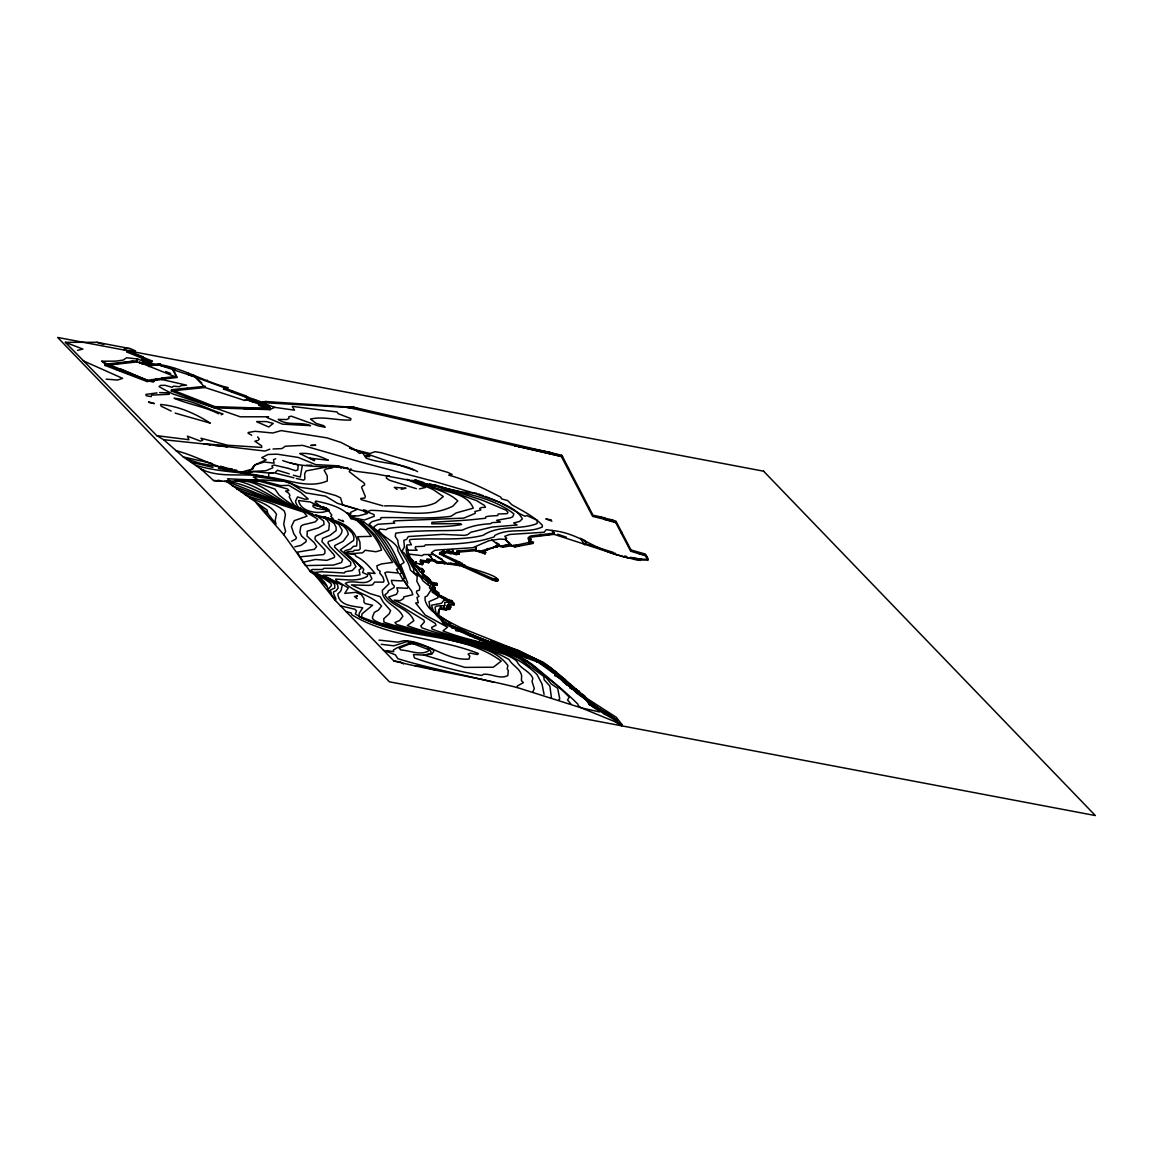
<?xml version="1.0" encoding="UTF-8"?>
<svg xmlns="http://www.w3.org/2000/svg" width="1153" height="1153" viewBox="0 0 1153 1153"><rect width="100%" height="100%" fill="white"/><g stroke="black" fill="none" stroke-linecap="round" stroke-linejoin="round"><path stroke-width="1.5" d="M137.495 360.687L105.413 364.204L105.082 365.429L137.164 361.912L137.51 358.958L126.599 357.761L123.227 360.053L116.021 361.12L101.752 361.235L105.413 364.204L148.103 380.764L153.392 382.104L155.223 379.294L159.085 378.847L186.57 385.188L181.223 385.606L179.493 386.716L173.498 386.183L171.999 387.322L165.167 385.304L160.584 385.39L159.056 386.586A112.331 23.348 14.8 0 0 172.864 393.922L214.631 407.859L269.427 409.632L270.335 408.393L270.018 409.618L269.672 408.364L244.032 408.811M268.606 476.535L268.793 473.249L272.843 472.946M441.152 607.79L439.999 607.79L438.875 609.966L438.111 612.791L439.106 613.857L437.391 615.846L445.851 623.038L467.282 633.083L524.471 655.437L546.234 665.411L555.53 674.073L561.093 676.494L593.146 705.722L615.255 718.895L614.722 720.755L615.875 722.153L621.712 725.828L622.029 724.603L581.285 707.87L517.337 687.577L517.409 685.949L523.347 682.648L521.401 680.558L521.646 675.629C520.032 668.264 512.393 665.685 509.035 659.487C463.866 633.833 408.825 636.6 361.653 617.114L361.984 613.872L372.592 605.239L365.112 603.552L363.887 601.866L364.017 598.594L361.293 594.631L355.801 592.325L344.79 593.406L348.278 587.9L336.604 580.939L335.566 579.123C346.059 579.57 357.79 581.818 367.36 576.327L367.692 574.756L362.561 572.551L363.786 569.539L362.359 567.55L345.77 554.117L346.087 552.561L348.264 551.538L353.164 551.509L354.331 550.298L358.669 550.154L360.168 548.929L359.909 542.198L357.761 536.707L371.338 536.361L365.083 528.247L355.917 519.585M567.103 682.807L566.743 684.623L569.207 685.516L569.539 684.291L563.615 680.587L562.75 678.526L565.417 679.737L563.284 681.812L566.743 684.623M498.038 579.469L497.491 581.155L492.634 580.089L461.315 565.878L447.623 563.817L431.323 552.864L434.58 550.428L438.342 549.967L472.788 547.718L488.915 540.699L499.58 539.085L505.115 539.373L506.686 538.393L504.769 536.304L509.741 534.459L544.187 532.225L546.234 529.659L558.585 531.374M498.038 579.613L496.294 579.714M589.947 702.609L589.558 704.887L593.42 706.789L593.737 705.564L589.947 702.609C598.796 709.268 609.591 713.015 617.172 720.928M447.133 609.606L449.584 609.346L450.809 606.824L449.814 608.28L447.652 607.905L446.153 609.995L439.668 609.015L438.544 611.191M497.721 580.68L462.007 565.258L439.48 553.887L445.087 552.388L443.026 549.837L442.103 553.137L444.02 553.714L447.133 552.518L450.881 553.829L459.355 552.806L459.038 554.031L456.055 554.636M458.851 563.154L459.182 561.929L462.396 563.5L461.315 565.878L462.339 564.033C465.581 568.458 504.279 575.938 495.963 580.939L498.024 579.714L495.141 580.766L498.053 579.455L497.491 581.155M250.143 498.211C259.641 501.598 270.724 505.317 276.475 514.18L275.163 520.522L276.057 524.067L267.655 513.445L267.107 509.986L226.42 481.406C251.657 490.529 275.913 502.16 301.971 509.049M447.695 549.707L447.133 552.518L447.695 549.707L456.069 554.636M442.219 559.364L433.614 554.535L423.742 554.55L422.142 555.688L409.243 554.117L409.949 557.605L413.466 562.549L421.594 564.437L423.41 562.044M419.404 575.39L416.622 573.906L417.717 572.537C413.048 564.192 403.636 555.501 406.937 544.98L411.419 544.807L409.401 541.031L410.036 539.532C434.191 537.629 459.615 541.276 483.121 535.309C499.134 524.543 519.859 530.423 537.039 523.563L537.312 520.306L526.762 515.521L525.163 516.27L520.796 514.31L499.566 502.16L472.154 492.576L435.185 481.709L361.595 462.31L302.634 445.375L285.223 446.24L281.966 448.589L273.03 449.007M302.245 465.898L300.284 477.054L293.366 475.209M116.756 368.556L116.511 369.45L147.368 380.303L162.559 378.227L162.227 379.452L147.036 381.528L105.082 365.429L133.056 361.177M192.94 376.253L159.431 365.097L151.634 365.4L146.345 363.411L151.634 362.128L127.104 352.126L127.421 350.901L135.535 350.901L130.375 348.638L96.996 342.311L65.375 342.326L156.808 435.675L163.683 439.697L183.313 456.948L201.054 469.112L213.564 480.542L230.6 481.695L227.516 478.783L254.712 480.037L257.58 479.461L253.228 477.054L257.71 476.881L283.753 480.484L300.371 487.33L313.947 489.319L335.854 495.588L340.582 497.837L342.7 504.942L368.701 512.451L373.947 514.541L374.293 516.27L364.348 520.046L351.132 517.279C342.542 507.205 328.519 503.645 315.879 501.051L315.086 502.059L320.707 506.542L328.922 511.168L331.747 515.06L330.825 516.472L333.102 518.519L332.064 519.513C312.434 516.63 294.001 507.81 278.997 494.968L274.933 489.059L248.904 480.224M139.513 362.791L139.83 361.566M143.174 363.858L143.938 361.365L147.44 361.783L141.632 363.584L137.164 361.912L137.51 358.958L143.938 361.365L143.174 363.858L176.985 377.492L161.622 379.222L161.953 377.997L175.573 376.498M147.743 363.209L148.074 361.984M148.42 362.835L148.204 363.656C176.135 363.584 200.997 380.994 227.79 387.595L227.458 388.82L223.538 389.051L223.855 387.826L227.79 387.595M149.068 366.524L148.838 364.651M149.083 366.553L149.414 365.328M151.634 362.128L151.951 360.903L127.421 350.901M157.99 365.011L158.307 363.786M151.951 360.903L146.662 362.186L151.965 364.175L148.521 365.876L160.743 364.247L158.365 364.982L158.682 363.757L158.451 364.924M159.835 365.256L160.152 364.031M156.606 380.216L156.938 378.991M161.622 379.222L162.804 377.881L163.063 379.337L161.622 379.222L162.198 377.968M172.071 368.311L160.411 365.472M172.748 369.882L173.08 368.657L176.798 377.146L172.748 369.882L175.573 368.571M171.336 391.054L171.581 389.7L205.407 386.284L205.075 387.509L171.264 390.925L214.631 407.859L214.948 406.634L269.759 408.407M188.631 373.327L188.299 374.552L227.458 388.82M186.973 389.339L187.305 388.114M207.021 381.384L207.338 380.159M231.753 392.063L232.084 390.838M264.686 402.714L261.846 403.651L255.332 401.316L247.607 398.448L245.344 397.036L245.675 395.81L223.855 387.826M252.81 401.849L247.434 399.889L244.595 400.422L205.075 387.509L193.272 375.028L201.761 382.911M253.487 400.624L253.804 399.399M259.67 403.305L258.762 404.631L259.094 403.406L260.362 403.262L255.635 401.547M259.382 405.236L260.333 402.354L274.702 407.326L294.519 410.18L292.257 406.418L337.051 411.967L338.175 413.653L350.858 418.597L350.714 420.023C337.281 420.759 323.734 416.031 310.503 419.043L316.282 423.482L323.662 425.644L325.175 427.244L318.17 425.861L291.262 416.175L288.798 416.795L288.927 418.481L286.737 419.533L278.204 419.389C287.746 426.221 300.385 421.349 310.503 425.659L282.427 424.131L266.891 417.516L268.534 416.781L240.228 416.809L213.68 407.513L214.948 406.634L171.581 389.7M259.483 404.818L259.094 403.406L259.684 405.539L270.018 409.618M262.048 403.55L262.365 402.325L265.147 401.475L354.144 407.369L549.606 452.423L562.578 456.689L592.959 515.175L604.59 517.769L604.503 519.441L615.788 522.655L630.662 551.192L645.493 555.775L647.77 560.127L636.067 559.854L617.532 554.953C596.908 549.635 580.391 535.669 559.522 531.591M262.538 403.377L262.855 402.152M350.368 406.75L350.166 407.513L351.189 406.879M349.028 407.831L351.723 408.234L352.054 407.009L356.565 407.917L264.469 402.728L265.824 402.801M352.169 408.306L352.487 407.081M353.683 408.58L354.014 407.355M415.383 562.995L415.714 561.77M416.031 563.154L416.348 561.929M420.297 561.338L420.629 560.113L429.651 561.252L428.585 562.693L420.297 561.338L423.079 563.269L422.445 564.639L420.196 564.12M419.879 564.033L420.124 563.068M420.773 561.554L420.629 560.113M436.886 585.292L437.218 584.067L434.162 583.461L432.735 583.303L432.404 584.528L436.886 585.292L431.294 583.432L422.992 575.52L421.566 572.537L423.67 572.277L422.373 570.187L413.365 562.678M422.445 564.639L422.762 563.413L421.926 563.212M421.839 569.841L422.171 568.616L420.975 568.343M421.566 572.537L421.883 571.311L424.001 571.052L423.67 572.277M422.373 570.187L422.171 568.616M421.825 573.084L422.142 571.859M422.517 570.908L422.834 569.668M422.589 570.98L422.906 569.755M422.574 572.796L422.618 574.77M428.469 559.969L427.561 561.093L427.878 559.868L427.561 561.093L429.32 562.477L427.878 559.868L429.651 561.252M428.585 562.693L428.916 561.468M428.138 561.194L426.725 560.127L427.057 558.902L434.926 560.113L434.609 561.338L436.483 562.693L447.623 563.817M431.294 583.432L430.213 579.945L423.324 574.295L421.883 571.311M439.538 554.42L439.812 552.662L441.498 552.013L444.337 552.489L447.465 551.293L451.601 552.489L449.439 553.368L451.212 552.604M432.908 588.924L432.735 583.303L435.012 587.771L434.681 588.996L432.908 588.924L433.759 591.057L434.09 589.832L433.168 590.653M436.511 584.585L436.828 583.36L435.272 584.946L437.218 584.067L436.828 583.36L433.269 582.582L433.845 584.686L433.269 582.582L431.626 582.207M432.461 591.691L432.779 590.466M431.179 556.769L428.685 554.55L434.609 561.338L440.273 563.154L440.605 561.929L436.483 562.693L436.814 561.468L426.725 560.127L434.926 560.113M434.35 589.097L435.012 587.771M434.623 589.024L434.955 587.799L431.986 587.266L431.078 588.693L431.943 590.495L449.439 602.255L444.784 602.298L444.727 605.599L442.666 609.015L440.518 605.829L436.353 606.103L435.012 607.4L436.18 614.333L439.048 616.596L443.083 623.211L468.204 635.217L493.124 645.334L493.441 644.109M444.02 553.714L444.337 552.489M444.006 556.366L444.337 555.141L439.812 552.662M444.654 553.627L445.087 552.388M436.439 594.991L436.756 593.766M434.09 589.832L432.461 590.898L437.03 593.925L436.785 595.193L432.144 592.123L433.759 591.057M438.889 596.26L439.207 595.034M466.504 566.858L461.647 564.653L448.416 564.091L448.748 562.866M440.115 596.894L440.432 595.669L445.116 597.802L445.159 599.992L452.754 602.14L454.239 603.682L453.922 604.907L448.286 605.296L446.802 606.709L450.477 608.049M441.786 597.758L442.118 596.533M450.938 564.595L451.27 563.37L457.467 564.177M444.799 599.027L443.458 598.638L443.79 597.413M459.038 554.031L456.516 552.446L456.833 551.22L475.785 549.433L475.728 546.926L475.468 550.658L484.923 553.8L485.701 552.359L482.257 550.658L499.566 545.326L481.94 551.883L485.37 553.584M456.516 552.446L457.453 551.293M457.323 552.46L457.64 551.235M457.539 552.402L457.856 551.177M455.738 561.641L456.069 560.416M458.072 552.244L458.39 551.019M457.136 552.518L458.808 550.903M458.505 554.146L458.836 552.921M445.332 609.865L445.663 608.64L447.652 607.905M446.153 609.995L446.47 608.77M445.116 597.802L452.754 602.14L451.558 600.526L448.676 600.338L448.344 601.563L451.241 601.751L453.922 604.907M458.649 563.053L458.966 561.828M447.278 606.968L447.71 604.994M446.643 609.519L446.975 608.294L442.666 609.015L445.663 608.64L444.02 608.121M448.286 605.296L448.603 604.071L454.239 603.682M448.978 609.375L449.295 608.15M449.367 609.361L449.699 608.135M451.241 601.751L451.558 600.526L449.627 601.578M449.584 609.346L449.901 608.121M451.529 602.241L451.861 601.016M462.007 565.258L462.396 563.5M453.057 604.013L453.374 602.788M463.232 566.743L463.549 565.518M453.518 604.489L453.835 603.264M463.823 566.022L464.14 564.797M465.135 566.57L465.452 565.345M451.99 628.111L452.307 626.886M475.022 549.563L475.785 549.433M482.343 551.076L481.983 552.143M484.923 553.8L485.701 552.359M485.672 550.457L487.82 548.511L487.503 549.736M470.15 636.024L470.467 634.799M510.13 544.562L496.237 546.753L496.554 545.528L499.566 545.326M497.289 547.099L497.606 545.873L496.237 546.753M474.272 637.724L474.589 636.499M492.389 580.002L492.619 579.166M493.916 580.463L494.233 579.238M491.913 539.935L500.316 546.479L502.924 547.228L503.241 546.003L507.709 544.605M495.646 579.094L495.963 577.869M479.59 639.915L479.907 638.69M480.671 640.347L480.988 639.122M496.929 581.083L497.491 578.777M511.341 544.547L511.01 545.773L502.924 547.228M487.388 643.071L487.705 641.846M488.685 643.576L489.002 642.351M510.102 543.51L505.115 539.373L511.01 545.773L514.339 546.709L514.656 545.484L529.775 542.328L528.996 540.281M514.339 546.709L515.535 546.81L515.867 545.585L512.826 546.363L514.656 545.484L513.157 545.138M519.282 546.09L519.614 544.865M494.017 645.694L494.334 644.469M550.125 452.495L514.555 445.634L562.578 456.689L561.684 455.262L550.125 452.495L549.275 453.648L351.723 408.234M530.668 539.013L528.723 541.391L530.956 539.114L528.723 541.391L529.544 541.564L530.625 540.339L527.93 538.826L530.221 537.212L554.06 534.343L554.391 533.118L530.539 535.986L528.247 537.601L530.423 538.393L528.55 541.78L533.248 543.394L515.535 546.81M529.775 542.328L529.443 543.553L533.565 542.169L528.867 540.555L529.443 543.553L531.533 542.616L528.867 540.555M540.281 535.453L540.613 534.228M604.821 518.216L612.531 519.931L612.214 521.156L592.642 516.4L561.352 456.487L561.684 455.262M511.485 652.425L511.802 651.2M513.186 653.074L513.517 651.849M540.498 535.439L548.251 534.79L549.837 533.464M536.851 660.554L547.43 665.598L551.48 668.293L551.163 669.518L538.494 662.283L525.177 657.527L525.494 656.302L484.563 640.592L449.944 625.834L443.401 621.986L440.878 617.504L437.722 614.621L438.947 611.955M526.431 657.815L526.748 656.59L525.494 656.302M540.512 662.226L537.197 662.11L537.514 660.885L540.512 662.226L540.18 663.451M538.494 662.283L538.826 661.058L537.197 662.11M541.233 663.854L541.564 662.629M542.645 664.805L542.962 663.58M544.605 665.44L544.937 664.214M545.095 666.117L545.427 664.892M588.664 508.747L588.981 507.522M547.099 666.823L547.43 665.598M550.168 668.711L555.515 671.723L555.198 672.948L549.837 669.936L551.48 668.293M551.869 670.7L552.201 669.475M552.719 671.824L553.036 670.599M555.53 674.073L554.852 675.572L555.832 675.168L554.492 673.799L555.515 671.723M555.429 674.174L555.76 672.948L554.824 672.574M565.085 680.962L558.268 677.2L558.585 675.975L555.184 674.346L553.685 671.997M600.9 518.245L601.232 517.02M559.854 677.546L560.171 676.321L558.585 675.975M560.459 678.295L560.171 676.321M604.59 517.769L604.503 519.441M563.284 681.812L563.601 680.155L565.417 679.737L560.79 677.07M564.523 682.36L565.46 680.774L563.615 680.587M566.181 684.003L566.512 682.778L566.714 684.19M567.55 684.983L567.881 683.758L569.928 684.997L571.557 686.352L571.239 687.577L570.072 687.923L569.697 685.012M571.239 687.577L568.415 685.689L568.933 684.017M614.16 521.978L614.491 520.752M615.788 522.655L616.106 521.43L612.531 519.931M570.072 687.923L573.935 689.984L574.266 688.759L575.938 688.86L575.304 690.863L584.211 696.902L584.528 695.677L579.973 692.939L579.282 691.368L570.389 686.698L571.557 686.352M575.304 690.863L575.938 688.86L573.935 689.984L575.923 690.416M614.895 552.878L614.578 554.103L617.532 554.953M578.95 692.593L579.282 691.368M621.28 533.19L621.597 531.965M579.642 694.164L579.973 692.939M583.591 696.268L585.436 697.161L585.104 698.387L583.274 697.493L584.528 695.677M624.811 555.977L624.479 557.202L554.06 534.343L552.071 530.38L554.391 533.118M589.082 704.31L589.399 703.085M592.44 705.982L592.772 704.757L589.875 703.661L585.436 697.161M614.938 720.121L592.829 706.948L593.737 705.564M595.395 708.648L595.712 707.423L597.585 707.409M598.119 709.571L598.436 708.346M639.439 553.944L639.771 552.719M638.07 560.171L638.402 558.946M600.036 711.07L600.54 709.599M639.929 560.459L640.261 559.234L642.077 559.291M640.074 560.473L640.391 559.248M643.273 554.795L643.59 553.57L630.979 549.967L616.106 521.43M644.397 555.285L644.714 554.06M603.48 713.419L603.797 712.194M646.631 557.951L646.963 556.726M605.901 714.629L606.219 713.404M647.64 560.488L648.087 558.902L645.824 554.55L643.59 553.57M615.875 722.153L615.255 718.895M517.337 687.577C476.535 677.229 434.71 671.046 393.922 661L335.336 600.468L328.158 589.385L331.574 585.335L330.954 583.519L324.425 578.878L310.143 571.427L283.797 534.704L256.269 503.011L267.655 513.445M438.601 610.946L438.962 611.955M443.026 549.837L442.103 553.137L444.827 552.143M420.643 569.568L413.884 565.013L413.033 563.903L413.783 561.324L409.949 557.605L419.908 571.571L428.642 578.244L432.908 584.196M406.62 546.565L407.917 550.226C409.185 562.837 419.015 577.336 430.415 583.187L431.035 584.917L429.406 587.799L444.683 599.2L441.455 603.307L431.683 605.195C434.667 622.375 456.747 626.41 469.963 633.631C493.931 644.368 519.426 651.503 542.789 663.566C568.098 681.466 589.471 704.771 617.071 720.034M413.033 563.903L413.466 562.549M259.857 403.391L259.526 404.617L261.846 403.651M328.922 511.168L327.351 508.646L328.922 511.168L329.326 510.332L316.369 508.531L312.996 506.599L313.039 505.014L326.155 508.113M532.945 691.641L534.3 688.658L532.052 681.437L532.859 678.324C529.746 670.83 520.262 668.942 517.048 661.577A33.523 6.976 14.8 0 0 504.971 654.457L469.127 643.086L380.014 623.168L374.826 620.674L372.477 618.541L372.52 616.884L374.336 612.358L378.4 610.182L381.571 606.031C372.073 595.38 355.83 593.291 345.309 583.389C353.596 578.763 365.53 586.906 371.871 578.72L370.214 574.987L367.793 572.81L375.071 573.502C369.695 566.901 363.901 560.041 356.104 556.366L355.34 554.809L346.087 552.561M350.988 468.81L349.258 471.663L360.788 480.729A21.792 4.526 14.8 0 1 362.618 485.889L361.566 487.272L365.328 496.525L364.78 498.038L360.774 498.427L361.091 499.595L382.911 505.864M585.104 698.387L589.558 704.887M259.901 404.011L260.333 402.354L270.335 408.393M422.69 568.962L424.001 571.052M558.701 700.13L559.738 698.819L557.677 688.312L551.076 683.772C517.553 639.756 454.931 643.936 407.225 625.575L413.841 620.732C408.839 607.847 391.631 606.824 384.843 594.919L387.855 592.469L388.201 590.927L394.038 587.612L394.268 586.012L392.279 583.908L391.371 580.348L402.166 580.939L402.786 579.512L399.63 573.762L401.72 573.272C393.49 555.487 384.381 537.312 369.133 524.154L372.044 521.617L380.706 519.196L381.023 517.625C403.809 517.106 427.777 519.34 450.852 516.328L456.213 512.926L473.292 508.17C466.489 491.005 441.296 493.052 427.215 483.986M431.986 587.266L433.081 585.897M258.214 440.331L259.31 438.976L257.638 436.929M554.492 673.799L555.198 672.948M162.227 379.452L163.38 378.112M448.603 604.071L447.119 605.484L450.809 606.824M441.181 553.238L442.421 551.912M421.594 564.437L423.281 562.765M348.898 553.8L362.561 552.82L365.184 550.255L375.936 551.754L381.614 550.096C377.017 537.86 367.548 527.685 357.372 519.672M147.498 364.146L143.491 362.633L141.632 363.584L143.938 361.365M456.891 629.495L455.709 630.633L463.362 631.974M537.514 660.885L536.505 661.836L536.894 660.467L526.748 656.59M320.707 506.542L326.27 508.026L325.146 508.963L310.272 501.973L298.541 500.517C300.558 511.038 314.654 513.546 323.791 512.047L329.326 510.332M158.365 364.982L159.748 363.872M224.287 481.392L262.091 479.893L284.214 481.363L290.772 483.482L305.79 492.864L325.55 496.165L337.541 503.357L357.228 509.323L350.555 512.393L350.671 514.022L349.186 515.146L351.045 517.077M576.255 689.191L573.935 689.984M355.974 597.355L357.444 595.77L354.432 596.505L357.113 598.681M77.554 350.353L82.915 349.085L65.375 342.326M492.879 547.978L496.554 545.528M433.485 589.428L434.22 588.477L433.225 587.699M583.274 697.493L584.211 696.902M434.162 583.461L432.404 584.528L434.681 588.996M141.632 363.584L143.491 362.633L142.972 363.887L143.289 362.662L141.963 362.359M244.595 400.422L247.765 398.664L247.924 397.223L245.675 395.81M262.394 402.311L247.924 397.223L247.434 399.889L260.03 404.487L265.594 404.703L259.684 405.539L258.762 404.631L260.333 402.354L260.03 404.487L255.663 400.091M269.86 449.194L264.959 451.054L208.981 444.51M351.982 518.057L350.93 518.605L349.157 515.838L358.453 515.881L367.274 513.532L364.449 511.644L366.899 510.75L363.426 509.77M283.797 534.704L285.641 531.403L283.724 524.284L285.425 514.714L284.373 511.139C273.737 501.469 258.027 500.618 245.272 494.723M291.594 541.276L295.744 539.114L296.465 537.644L293.842 533.839L291.421 526.59L294.274 520.666L307.029 516.155L303.772 512.177L240.977 491.827M459.485 565.662L461.56 564.696M274.702 407.326L269.946 409.517L268.044 405.51L270.263 408.292L260.016 404.314M275.697 458.707L273.506 459.701L274.083 463.16L264.282 461.993L256.153 464.544L254.28 465.697L252.911 468.651L248.745 470.813L248.068 472.269C222.154 472.211 200.089 456.703 175.674 450.578M555.184 674.346L556.164 673.943L555.76 672.948M326.198 467.109L306.093 470.914L304.637 473.869L304.882 478.942L303.671 480.21L296.292 478.452M221.145 414.72L222.961 413.999C206.848 408.551 190.98 399.774 174.103 398.246C188.645 404.372 204.412 406.562 218.638 413.768M481.94 551.883L483.784 551.163M446.701 563.01L444.193 563.86L444.525 562.635L441.902 562.174M507.378 545.83L510.015 544.98M549.837 669.936L551.163 669.518M354.648 516.198L351.132 517.279L350.93 518.605L364.233 522.295C380.879 533.839 387.682 553.051 399.01 568.53L396.473 569.251L398.477 573.07L387.221 571.96L384.814 572.796L389.008 583.807L382.378 590.278C381.557 602.961 398.635 606.19 402.844 616.365L399.644 620.473L394.96 622.461L396.589 624.436L418.366 630.893L477.904 644.412L507.464 653.002L518.432 657.959L543.74 676.393L544.187 679.809L549.866 686.035L551.494 698.098M512.826 546.363L516.558 545.239M340.236 605.786L354.965 609.274L356.522 610.96L355.311 613.987C399.082 641.183 459.053 629.898 501.267 661.101L493.282 667.241L464.832 667.385L423.511 654.89L431.798 654.212L433.802 651.445L432.822 649.543L427.633 647.136L413.711 642.408L407.326 641.457L393.793 645.81L381.211 644.311M389.469 475.728L386.673 476.535L386.341 478.106L389.383 480.196L416.377 488.685M411.174 643.345L399.154 648.217L400.869 649.975C410.021 650.479 420.629 656.028 429.075 650.566L428.181 648.692M548.237 534.79L549.577 534.43M257.292 440.576L254.856 441.224L261.601 445.764L261.717 447.422L227.674 445.245L200.968 438.241L202.697 440.287L200.55 441.109L187.406 436.151L188.905 439.711L156.808 435.675M448.416 564.091L451.27 563.37L450.001 563.125M458.433 552.143L475.468 550.658L485.24 552.575L478.942 550.485M248.241 432.505L255 431.308L272.814 433.009L281.13 430.602L326.976 437.881L341.072 442.478L355.455 449.901L369.969 453.504L375.085 451.688L381.355 452.74L447.825 472.384L452.091 474.459L448.762 475.122C467.037 480.196 484.044 488.468 500.906 497.246L501.483 498.831L507.651 500.575L511.817 504.726C522.28 510.75 534.142 516.443 542.342 525.278L542.342 526.95C527.339 533.954 509.54 527.353 494.868 535.396L494.205 536.866C472.024 544.461 448.69 544.23 425.327 544.879L424.419 546.219L415.584 546.695L415.138 548.151L417.155 550.269L407.917 550.226M568.732 684.464L569.539 684.291M568.415 685.689L569.207 685.516M310.618 445.404L315.792 445.245L311.224 445.418M419.375 488.915L425.529 487.445L406.793 479.273M407.326 641.457L430.069 650.191L431.121 652.094L430.473 653.592L424.549 655.149L413.495 654.529L414.403 657.931C436.18 665.584 459.225 671.709 481.81 675.442L483.583 674.26C491.697 673.539 499.898 679.636 507.839 675.572L508.286 670.671L507.147 668.74L507.94 665.612C493.398 645.507 463.823 645.031 441.902 637.45C414.215 631.455 384.857 629.365 359.174 616.668L359.159 613.353L362.734 607.818C353.207 605.887 339.04 606.175 337.815 593.867L339.27 592.613A132.581 27.557 14.8 0 0 341.533 588.217L342.398 585.104L323.114 575.304C335.336 575.261 347.745 577.711 359.995 574.814L359.073 569.841L360.961 568.703L360.558 567.002L355.066 560.862L344.228 551.97L345.237 550.572L350.743 549.001L353.308 546.392L356.623 545.989L357.084 539.431C351.406 522.468 330.68 519.369 315.533 514.915L323.69 521.041L324.036 524.456L318.43 527.858L307.246 531.173L307.044 536.102L314.25 542.659L316.628 546.551L314.481 549.289L297.258 552.157L303.08 562.289L315.461 559.464L326.875 560.358L334.226 557.562L334.673 556.02L333.376 554.045L321.846 541.521L322.624 538.408L329.816 535.468L336.157 530.553L336.114 527.224L334.183 523.462L325.189 517.308M248.241 473.306L253.473 471.591L271.531 473.263L274.947 472.816L277.426 470.265L289.259 473.84M249.034 471.62L265.983 470.727L272.843 467.787L271.921 465.898L274.039 465.019L288.063 468.32M294.779 546.839L300.962 545.369L305.992 541.78L306.294 540.195L301.668 536.131L299.852 532.369L300.63 527.57A46.884 9.743 14.8 0 1 306.064 524.139L315.23 521.891L317.767 519.268C293.684 502.766 262.884 500.777 236.552 488.786M500.316 546.479L503.241 546.003M572.061 689.119L574.266 688.759M332.424 467.83L325.607 469.069L324.18 470.309L327.279 476.045L327.221 481.032C306.741 489.549 285.195 478.019 264.441 476.78C243.47 472.269 221.045 478.841 201.054 469.112L204.283 470.64M213.564 480.542L221.506 481.233M157.053 392.899L145.84 394.427L146.359 395.767L151.144 396.646L151.547 395.119L169.275 394.297L168.943 392.856L159.633 392.596M440.273 563.154L444.525 562.635L434.609 561.338L437.607 561.641M311.67 465.221L306.136 465.264M241.121 472.168L252.55 469.069L252.464 467.412L255.087 464.803L266.199 459.816L261.731 457.655L268.072 454.469L277.066 454.152M256.629 421.594L266.357 421.566L273.218 423.396L268.779 426.999L257.422 422.084M237.849 480.844C262.913 479.216 277.743 503.731 301.192 508.718M401.201 489.261L405.957 488.238L394.268 487.33L397.093 489.42M299.982 556.827L323.431 554.579L324.872 553.31L324.901 549.995L315.144 539.503L315.014 537.802L315.49 536.26L328.749 530.092L329.383 523.592L326.717 519.643L323.229 517.279M237.432 480.988L261.702 480.772L280.597 485.615L288.913 485.341L300.861 492.504L308.24 499.033L304.81 499.191L297.589 496.929L295.485 501.224C296.393 506.268 300.328 510.044 305.473 510.793M440.518 605.829L444.727 605.599M647.972 559.263L641.717 559.277M282.73 460.566C303.556 468.363 326.097 465.682 347.99 468.046L343.263 467.541M127.104 352.126L135.204 352.126M234.967 480.57L258.762 481.017L287.558 488.987L288.855 490.63L285.598 491.092L288.855 493.398L289.893 495.3L289.244 496.799L292.199 502.477L295.629 506.585L304.68 510.966M414.864 665.728L419.562 665.771L434.45 669.763M384.497 505.936C401.403 505.043 419.822 510.174 435.675 502.766L443.3 496.539L433.269 489.636L412.039 480.239M555.818 453.821L549.275 453.648L561.352 456.487M604.086 713.981L606.809 714.053L603.581 711.732M163.683 439.697L205.811 444.15M641.068 559.263L630.489 557.317M130.375 348.638L124.956 348.437L123.674 349.46L142.972 356.767L143.606 358.194L141.905 359.361L147.44 361.783M347.082 407.557L356.565 407.917M379.006 640.117L397.843 642.163L403.867 640.751C427.172 641.154 445.476 660.9 469.026 659.084L469.833 656.086L468.075 654.111L470.309 653.117L477.443 654.544L478.394 653.506C437.203 637.364 389.959 637.926 351.838 614.808L351.218 612.978L345.727 611.479M235.601 480.527C259.036 484.764 277.239 503.27 300.803 508.502M413.423 643.705L407.095 644.051L397.079 647.813L393.332 650.09L393.663 651.719L386.759 650.551M232.229 469.156L200.939 463.535L186.8 459.009M626.439 557.721L636.398 558.629M445.159 599.992L448.676 600.338M210.365 445.029L203.447 443.689L221.29 445.188L227.3 446.802L214.761 445.49M246.612 473.667L218.393 468.392M275.942 473.292L293.972 477.818M266.386 476.823C243.024 471.692 218.537 472.427 195.88 465.308M183.313 456.948L211.921 463.434M106.148 379.178L117.592 380.043L122.607 378.357L83.131 360.759M217.758 480.253L221.189 480.772M393.922 661L400.581 662.024L403.579 663.912M278.046 454.311L298.209 457.438L315.792 464.63L337.887 465.812L355.427 471.246L375.013 473.753L418.409 481.968L461.459 491.927L476.751 493.268M212.945 467.426L191.484 462.31M227.847 481.377C253.819 485.341 275.236 502.996 301.019 508.704M551.321 519.902L545.773 518.879L551.898 521.156M512.292 652.468C490.025 642.927 465.077 639.901 442.968 630.864L447.508 627.203L425.212 615.025L415.642 602.976L418.294 602.788L416.982 597.485L419 596.389L416.507 592.512L416.694 591.013L419.404 590.177L419.778 586.935L416.824 581.227L417.256 576.356L410.309 569.885C408.58 559.32 398.116 551.307 397.771 540.253L395.22 536.376L395.753 533.176C417.717 529.861 440.187 531.202 462.324 530.135C470.799 526.013 480.887 524.211 490.385 523.779L492.086 522.655L500.517 522.035L496.626 520.32L510.275 517.856L512.667 516.875L513.921 513.907C491.726 496.338 461.373 493.498 434.883 485.413M514.555 445.634L549.606 452.423M414.086 480.239L416.997 480.801M233.872 469.703L236.826 470.309M529.054 540.166L529.876 540.339M494.161 682.36C461.949 674.39 429.247 668.38 397.9 658.723L395.393 654.846L383.315 650.162M148.622 402.325L154.358 403.608L148.694 401.907M229.389 468.651L232.387 469.343M319.352 506.282L326.27 508.026M289.879 462.814L298.18 464.99L297.805 469.891L295.615 470.683L288.365 468.421M625.791 556.236L626.771 556.495M324.209 516.933L327.149 517.769M220.468 466.216L226.406 467.945M585.191 543.596L613.252 552.373M175.126 413.105L210.336 423.165C195.477 413.552 178.412 406.072 160.57 404.458L161.233 406.231L171.163 411.059M231.969 485.586L264.844 497.721L307.577 511.658M96.996 342.311L103.712 344.516M497.231 643.547L518.547 650.436L543.193 662.716M350.671 514.022L346.736 512.71L348.797 514.238M454.815 552.892L456.386 553.411M557.634 534.228L566.296 537.168M223.538 389.051L245.344 397.036M485.053 496.352L490.068 498.182M417.602 471.678C401.446 462.454 383.055 464.342 366.279 458.217L365.025 456.646L369.767 456.53L369.565 455.651L364.377 455.55L362.662 452.769L359.405 453.388L355.902 450.463L349.618 448.027L413.365 469.905M306.035 511.586L312.636 514.022M478.409 493.888L483.381 495.732M434.551 484.692L482.271 500.215L506.037 510.159L507.969 512.206L507.176 513.647L498.24 513.993L497.779 515.535L489.391 516.112L485.946 516.717L485.471 518.245L474.733 519.398A393.418 81.791 14.8 0 1 462.252 520.435L431.943 522.338L431.726 523.837L460.249 523.649L461.546 524.514C437.391 529.184 412.039 524.557 387.797 528.521L386.125 529.703L379.856 529.025L378.602 530.308C383.416 537.37 392.885 540.31 397.454 547.488L398.073 550.975L404.098 562.405L400.667 564.783L407.744 583.144M490.717 641.068L495.603 642.927M165.715 371.554L170.601 373.428M107.099 363.685L148.103 380.764L147.036 381.528L147.368 380.303L119.97 368.657M492.85 645.233L525.177 657.527M491.625 498.802C502.362 503.976 516.328 507.666 522.352 518.821L519.657 521.415L513.676 522.972L517.092 525.004L492.086 527.022L470.813 532.254L467.614 534.689L464.4 535.381L442.766 534.372L408.306 536.549L406.577 539.402L403.853 540.281L404.386 547.026L402.008 551.393L404.66 553.541L413.711 569.02L413.898 572.392L420.629 577.033L422.978 580.91L428.368 585.306M314.452 460.739L299.78 453.533C309.393 452.552 319.727 455.954 328.374 460.263L309.811 458.159L314.639 460.148M429.651 483.698L476.607 500.647L484.447 505.446L485.384 507.32L481.507 507.507L479.634 508.545L480.859 510.001L474.863 511.528L475.295 513.301L463.737 518.129L395.594 520.81L393.404 521.329L394.73 523.174L377.78 524.284L374.134 526.604L374.134 528.261C390.968 540.57 397.944 559.882 404.386 578.374L403.146 579.123L407.975 586.92L407.268 588.318L396.848 587.785L397.944 591.403L396.488 594.343L388.619 597.023L392.496 600.972L423.872 620.098L424.491 621.899L420.831 625.92L421.926 627.808C456.602 641.054 496.064 641.832 528.016 661.836C541.579 673.712 556.899 684.003 569.193 697.147L567.55 699.972L570.966 704.065M327.668 518.043C335.148 521.689 346.808 524.831 348.307 534.286L343.219 541.276L334.759 545.542L334.586 547.156L350.8 562.318L350.57 565.575L342.657 568.256L323.907 568.357L322.48 569.524L312.506 569.481L310.373 570.519L332.943 582.553L334.701 584.614L334.788 587.972L330.45 590.062L331.185 593.579M511.038 648.418L506.47 646.53L507.32 648.072M417.833 481.522C430.775 488.512 446.96 490.76 457.813 500.892L452.798 506.196C427.518 518.706 397.972 510.865 370.848 510.332L368.657 511.168L368.701 512.451M328.619 518.187L343.45 525.624L344.805 525.408L352.414 533.349L353.899 537.039L353.726 540.325L340.351 549.808L352.645 560.79L355.989 566.555L352.328 570.562L345.295 571.729L344.315 572.983L321.932 571.758L314.423 572.45L331.228 580.002L337.512 584.499L338.16 588.001L336.071 590.768L333.707 591.763L333.419 593.348L335.912 598.955L335.336 600.468L315.389 575.304L310.143 571.427M338.377 519.369L343.608 521.632L342.427 520.291M360.385 520.565L364.233 522.295M325.247 517.077L338.78 524.428L342.153 530.221C341.533 536.995 334.183 539.618 328.605 541.42L327.913 542.89L330.118 546.738L342.614 559.479L341.533 562.505L333.548 565.071L305.401 565.575L303.08 562.289M101.752 361.235L105.759 363.08M554.852 675.572L558.268 677.2M459.816 562.232L444.337 555.141M437.03 593.925L440.965 595.942M436.699 595.15L443.458 598.638M248.111 433.211L251.743 435.257M570.562 686.698L566.44 684.334L557.893 676.379M496.28 542.587L499.191 544.375M591.575 705.319L594.155 706.933M456.833 551.22L459.355 552.806L453.504 553.786L452.25 549.52L453.821 552.561M450.549 623.24C441.585 616.322 428.325 612.329 425.097 600.252L425.039 596.923L427.215 595.928L430.775 590.278L430.487 588.563M537.255 661.519L553.31 673.107M589.976 702.422L576.471 693.011L572.479 688.788M589.14 702.235L558.499 677.546M360.212 520.752L375.201 535.122L392.654 562.419L381.542 563.932L376.872 565.748L377.507 569.236L380.202 571.47L379.683 572.983L382.882 577.019L384.035 580.636L383.445 582.135L374.566 582.092L372.505 584.874L369.003 585.393L351.42 584.917L370.199 593.665L380.058 596.591L383.401 602.37L390.579 610.614L389.354 613.641L383.762 618.772L383.935 622.159C414.042 632.593 446.615 635.332 477.227 644.7C499.797 649.37 520.262 658.637 536.894 674.346L541.982 683.873L544.086 694.394M616.192 720.928L622.029 724.603L616.279 717.281L586.589 698.214L555.919 671.695L543.812 662.644L516.659 650.061L460.422 627.578L445.692 620.083L435.43 613.079M432.995 588.477L439.048 593.06L437.909 597.758L429.017 601.664L429.925 606.882L432.721 610.845M420.787 576.14L422.747 577.653M426.206 580.608L428.801 582.64L428.094 584.139L429.593 586.142M338.564 465.956L341.115 468.104M423.771 482.603L415.21 479.763L417.199 481.608M544.706 664.719L554.045 673.366M326.53 585.883L315.389 575.304C321.528 578.129 326.414 582.769 328.158 589.385M597.845 709.888L599.502 711.92L581.285 707.87L578.273 705.708L577.912 704.195C564.523 690.705 549.462 679.074 535.078 666.679C505.562 643.244 465.913 642.423 432.072 629.077L431.654 627.347L436.007 625.257L435.272 623.413L408.104 606.637L394.153 600.136L400.149 600.713L403.636 598.45L403.809 596.879L412.832 594.689L411.563 591.028L404.04 580.997M512.566 649.038A166.234 34.561 14.8 0 1 516.731 650.941M518.101 651.56A166.234 34.561 14.8 0 1 522.093 653.463M266.04 401.518L264.83 402.7L266.156 401.575M630.979 549.967L630.821 551.235L630.979 549.967M585.666 542.342L584.859 544.821L580.262 538.278L585.277 540.786L585.666 542.342M763.589 471.188L57.65 337.44L389.411 681.812L1095.35 815.56L763.589 471.188M495.459 579.541L494.623 579.339A5.808 1.211 14.8 0 0 495.459 579.541"/></g></svg>
